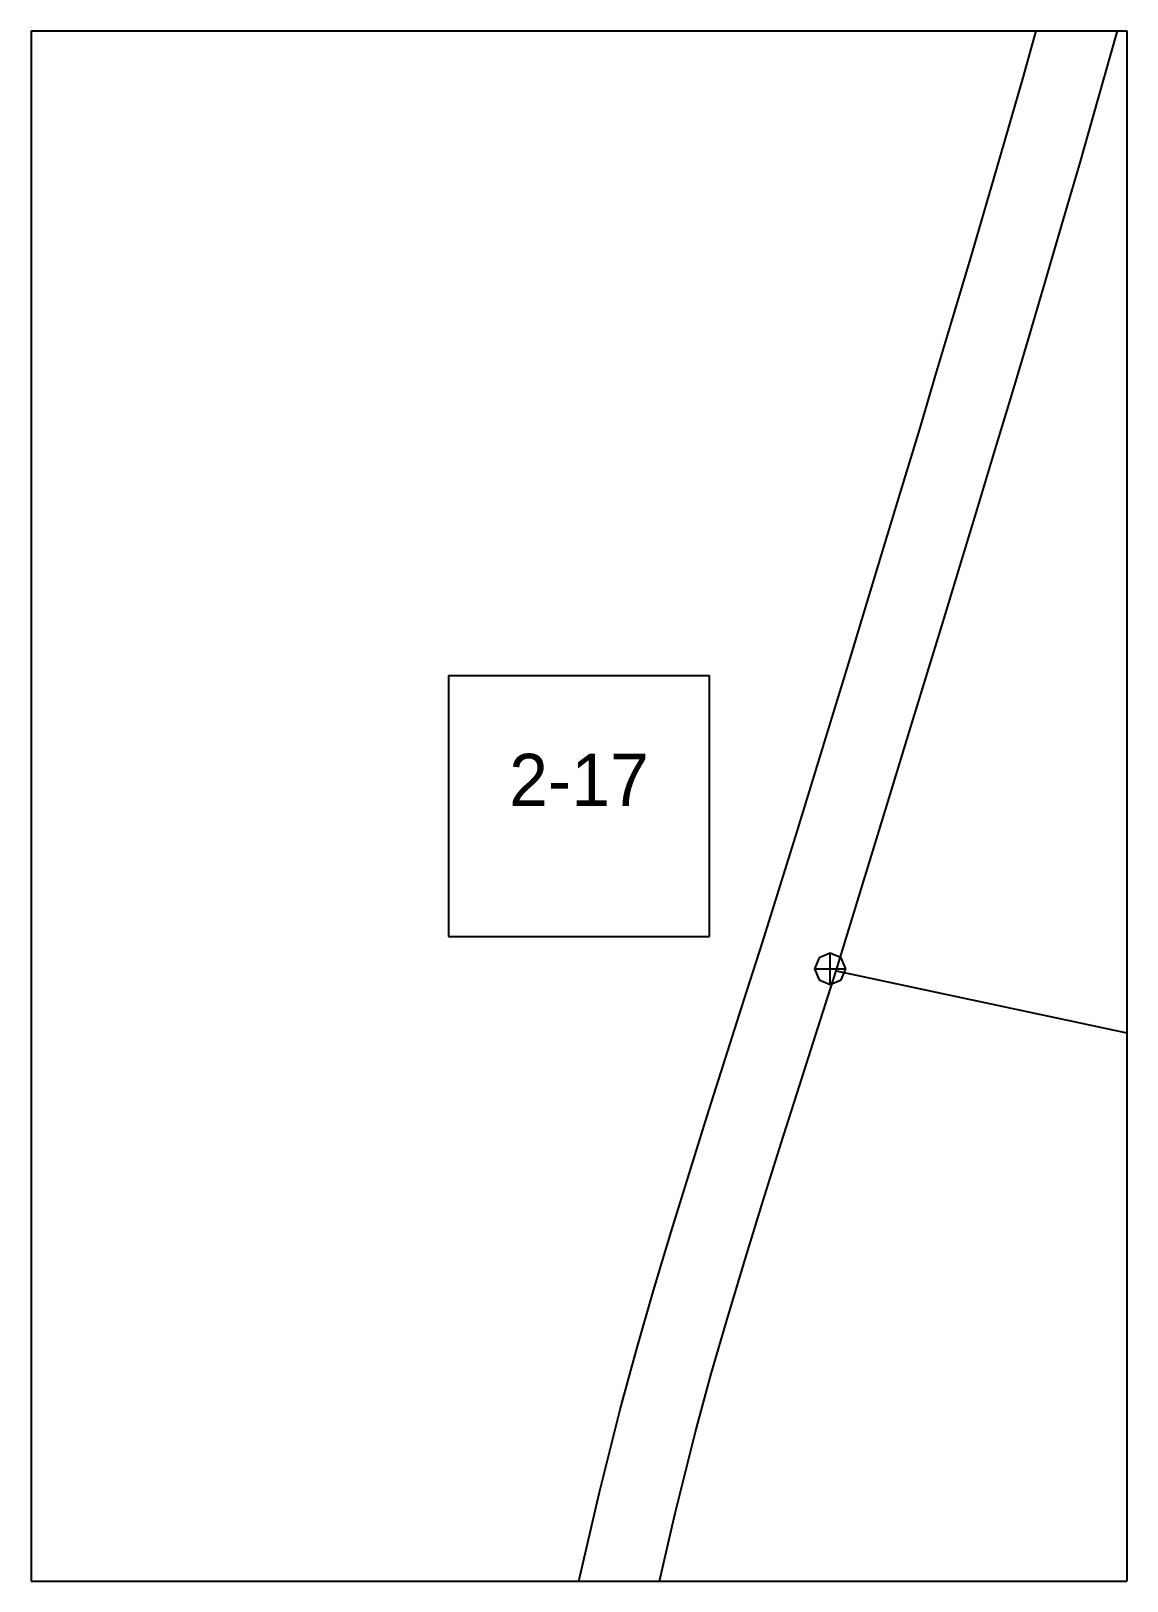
# Paper-space layout 'Plan 2-17' of a CAD drawing. Header units: metres, sheet in millimetres. Extents: x 0 to 210, y 0 to 297.
# The model-space entities are those that its viewports show. They can reach past a viewport. Long polylines and large blocks are cut down to what shows.
import ezdxf
from ezdxf.enums import TextEntityAlignment as Align

# ---------------------------------------------------------------- set-up
doc = ezdxf.new("R2010")
doc.units = ezdxf.units.M
for name, color, linetype in [('default', 7, 'Continuous'), ('TEXTLAYER', 7, 'Continuous'), ('VIEWPORTS', 7, 'Continuous')]:
    doc.layers.add(name, color=color, linetype=linetype)

msp = doc.modelspace()

# ---------------------------------------------------------------- linework, layer by layer
at = {"color": 9}
for p, q in [((3360, 0), (3360, -297)), ((3360, 0), (3360, -297)), ((3570, 0), (3570, -297)), ((3570, 0), (3570, -297)), ((3150, -297), (3360, -297)), ((3150, -297), (3360, -297)), ((3360, -297), (3570, -297)), ((3360, -297), (3360, -594)), ((3360, -297), (3570, -297)), ((3360, -297), (3360, -594)), ((3570, -297), (3780, -297)), ((3570, -297), (3570, -594)), ((3570, -297), (3780, -297)), ((3570, -297), (3570, -594)), ((3440, -420.5), (3490, -420.5)), ((3440, -420.5), (3440, -470.5)), ((3490, -470.5), (3490, -420.5)), ((3440, -470.5), (3490, -470.5)), ((3150, -594), (3360, -594)), ((3150, -594), (3360, -594)), ((3360, -594), (3570, -594)), ((3360, -594), (3360, -891)), ((3360, -594), (3570, -594)), ((3360, -594), (3360, -891)), ((3570, -594), (3780, -594)), ((3570, -594), (3570, -891)), ((3570, -594), (3780, -594)), ((3570, -594), (3570, -891))]:
    msp.add_line(p, q, dxfattribs=at)
at = {"layer": 'default', "color": 7, "linetype": 'Continuous'}
for p, q in [((3568.23, -296.9), (3570.89, -287.43)), ((3550.14, -305.71), (3553.79, -292.84)), ((3564.57, -309.8), (3568.23, -296.9)), ((3546.52, -318.29), (3550.14, -305.71)), ((3560.94, -322.43), (3564.57, -309.8)), ((3543.13, -329.95), (3546.52, -318.29)), ((3557.53, -334.14), (3560.94, -322.43)), ((3539.86, -341.11), (3543.13, -329.95)), ((3554.25, -345.33), (3557.53, -334.14)), ((3536.59, -352.16), (3539.86, -341.11)), ((3550.97, -356.41), (3554.25, -345.33)), ((3533.53, -362.4), (3536.59, -352.16)), ((3547.91, -366.69), (3550.97, -356.41)), ((3530.21, -373.49), (3533.53, -362.4)), ((3544.58, -377.8), (3547.91, -366.69)), ((3526.94, -384.34), (3530.21, -373.49)), ((3541.3, -388.67), (3544.58, -377.8)), ((3523.62, -395.27), (3526.94, -384.34)), ((3537.98, -399.62), (3541.3, -388.67)), ((3520.23, -406.42), (3523.62, -395.27)), ((3534.58, -410.79), (3537.98, -399.62)), ((3516.93, -417.22), (3520.23, -406.42)), ((3531.28, -421.6), (3534.58, -410.79)), ((3513.49, -428.45), (3516.93, -417.22)), ((3527.84, -432.84), (3531.28, -421.6)), ((3510.1, -439.51), (3513.49, -428.45)), ((3524.44, -443.91), (3527.84, -432.84)), ((3506.71, -450.57), (3510.1, -439.51)), ((3521.05, -454.97), (3524.44, -443.91)), ((3503.32, -461.63), (3506.71, -450.57)), ((3517.66, -466.03), (3521.05, -454.97)), ((3500.14, -471.68), (3503.32, -461.63)), ((3514.27, -477.06), (3517.66, -466.03)), ((3496.6, -482.74), (3500.14, -471.68)), ((3511, -474.58), (3510.12, -476.7)), ((3513.12, -473.7), (3511, -474.58)), ((3515.24, -474.58), (3513.12, -473.7)), ((3513.12, -479.7), (3513.12, -473.7)), ((3516.12, -476.7), (3515.24, -474.58)), ((3510.12, -476.7), (3511, -478.82)), ((3510.12, -476.7), (3516.12, -476.7)), ((3510.74, -488.09), (3514.27, -477.06)), ((3514.27, -477.06), (3859.99, -551)), ((3515.24, -478.82), (3516.12, -476.7)), ((3511, -478.82), (3513.12, -479.7)), ((3513.12, -479.7), (3515.24, -478.82)), ((3493.08, -493.79), (3496.6, -482.74)), ((3507.24, -499.09), (3510.74, -488.09)), ((3489.58, -504.85), (3493.08, -493.79)), ((3503.75, -510.1), (3507.24, -499.09)), ((3486.1, -515.96), (3489.58, -504.85)), ((3500.29, -521.11), (3503.75, -510.1)), ((3482.65, -527.11), (3486.1, -515.96)), ((3496.88, -532.14), (3500.29, -521.11)), ((3479.27, -538.35), (3482.65, -527.11)), ((3493.56, -543.2), (3496.88, -532.14)), ((3476, -549.69), (3479.27, -538.35)), ((3490.35, -554.28), (3493.56, -543.2)), ((3472.9, -561.14), (3476, -549.69)), ((3487.33, -565.42), (3490.35, -554.28)), ((3468.92, -577.01), (3472.9, -561.14)), ((3483.43, -580.99), (3487.33, -565.42)), ((3464.9, -594.42), (3468.92, -577.01)), ((3479.46, -598.18), (3483.43, -580.99)), ((3460.35, -614.96), (3464.9, -594.42))]:
    msp.add_line(p, q, dxfattribs=at)

# ---------------------------------------------------------------- texts
at = {"layer": 'TEXTLAYER', "color": 1}
msp.add_text('2-17', height=10, dxfattribs=at).set_placement((3465, -445.5), align=Align.CENTER)

psp = doc.layouts.new('Plan 2-17')

# ---------------------------------------------------------------- viewports
at = {"layer": 'VIEWPORTS'}
psp.add_viewport(center=(105, 148.5), size=(210, 297), view_center_point=(3465, -445.5), view_height=297, dxfattribs=at)

doc.saveas('drawing.dxf')
